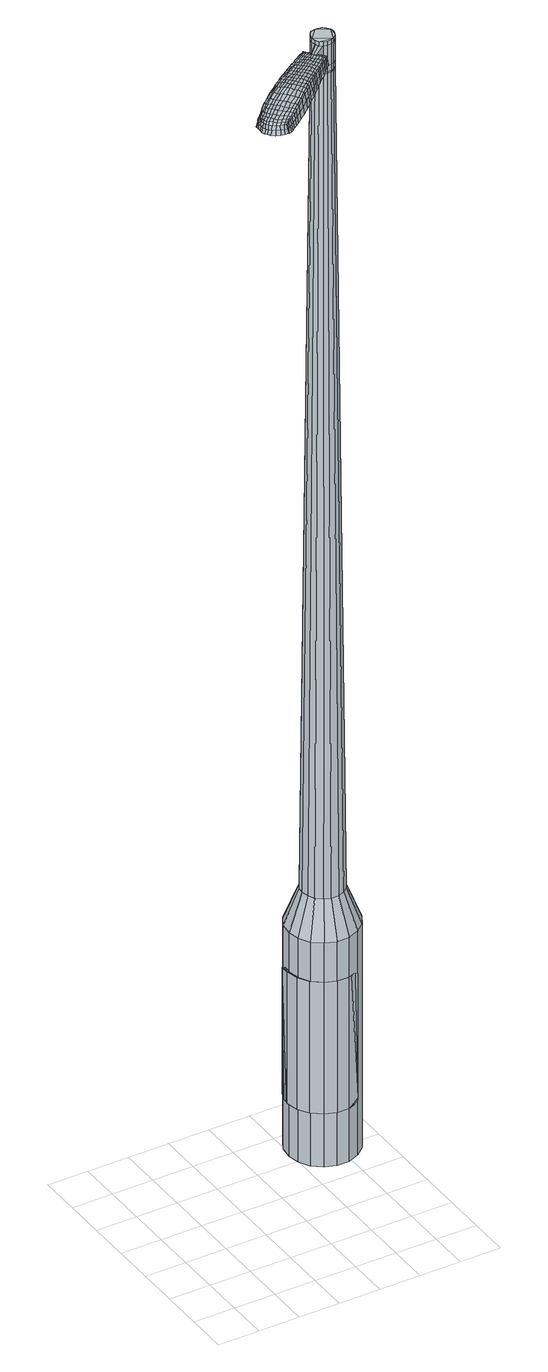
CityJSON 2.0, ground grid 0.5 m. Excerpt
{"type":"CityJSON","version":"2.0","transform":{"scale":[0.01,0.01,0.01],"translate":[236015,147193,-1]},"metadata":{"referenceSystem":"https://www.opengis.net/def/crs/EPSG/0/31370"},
"CityObjects":{
"object1":{"type":"GenericCityObject","attributes":{"cluster":535,"mean_distance_to_centroid":0.101,"new_centroid_x":236017.39,"new_centroid_y":147195.16,"mean_distance_to_camera":6.36,"H1":-1.98,"H2":-7.03,"Z_final":112.36,"cluster2":-1,"proj_x":236013.59,"proj_y":147190.77,"id_line":53582,"bearing_l":310.87,"distance":5.82,"orientation":"right","G_obj":220.87},"geometry":[{"type":"MultiSurface","lod":"2","boundaries":[[[0,1,2,3]],[[1,4,5,2]],[[4,6,7,5]],[[6,8,9,7]],[[8,10,11,9]],[[10,12,13,11]],[[12,14,15,13]],[[14,16,17,15]],[[16,18,19,17]],[[18,20,21,19]],[[20,22,23,21]],[[22,24,25,23]],[[24,26,27,25]],[[26,28,29,27]],[[28,30,31,29]],[[30,32,33,31]],[[32,34,35,33]],[[34,0,3,35]],[[36,37,38,39]],[[38,40,41,42]],[[41,43,42]],[[42,44,45,46]],[[45,47,46]],[[46,48,49,50]],[[49,51,50]],[[42,46,50,38]],[[50,52,39,38]],[[53,36,39]],[[2,5,7,35]],[[7,9,11,15]],[[11,13,15]],[[15,17,19,23]],[[19,21,23]],[[23,25,27,31]],[[27,29,31]],[[15,23,31,7]],[[31,33,35,7]],[[3,2,35]],[[1,0,54,55]],[[0,34,56,54]],[[34,32,57,56]],[[32,30,58,57]],[[30,28,59,58]],[[28,26,60,59]],[[26,24,61,60]],[[24,22,62,61]],[[22,20,63,62]],[[20,18,64,63]],[[18,16,65,64]],[[16,14,66,65]],[[14,12,67,66]],[[12,10,68,67]],[[10,8,69,68]],[[8,6,70,69]],[[6,4,71,70]],[[4,1,55,71]],[[55,54,72,73]],[[54,56,74,72]],[[56,57,75,74]],[[57,58,76,75]],[[58,59,77,76]],[[59,60,78,77]],[[60,61,79,78]],[[61,62,80,79]],[[62,63,81,80]],[[63,64,82,81]],[[64,65,83,82]],[[65,66,84,83]],[[66,67,85,84]],[[67,68,86,85]],[[68,69,87,86]],[[69,70,88,87]],[[70,71,89,88]],[[71,55,73,89]],[[90,91,92,73]],[[93,94,91,90]],[[75,95,94,93]],[[76,96,95,75]],[[97,98,96,76]],[[99,100,98,97]],[[101,102,100,99]],[[103,104,102,101]],[[105,106,104,103]],[[107,108,106,105]],[[109,110,108,107]],[[84,111,110,109]],[[85,112,111,84]],[[113,114,112,85]],[[115,116,114,113]],[[117,118,116,115]],[[89,119,118,117]],[[73,92,119,89]],[[120,121,122,123]],[[124,120,123,125]],[[126,124,125,127]],[[128,126,127,129]],[[130,128,129,131]],[[132,130,131,133]],[[134,132,133,135]],[[136,134,135,137]],[[138,136,137,139]],[[140,138,139,141]],[[142,140,141,143]],[[144,142,143,145]],[[146,144,145,147]],[[148,146,147,149]],[[150,148,149,151]],[[152,150,151,153]],[[72,90,73]],[[72,74,93,90]],[[74,75,93]],[[77,97,76]],[[77,78,99,97]],[[78,79,101,99]],[[79,80,103,101]],[[80,81,105,103]],[[81,82,107,105]],[[82,83,109,107]],[[83,84,109]],[[86,113,85]],[[86,87,115,113]],[[87,88,117,115]],[[88,89,117]],[[154,92,91]],[[155,118,119]],[[155,156,116,118]],[[156,157,114,116]],[[157,112,114]],[[158,110,111]],[[158,159,108,110]],[[159,160,106,108]],[[160,161,104,106]],[[161,162,102,104]],[[162,163,100,102]],[[163,164,98,100]],[[164,96,98]],[[165,94,95]],[[165,154,91,94]],[[39,52,152,166]],[[92,154,167,153]],[[53,39,166,121]],[[154,165,122,167]],[[36,53,121,120]],[[165,95,123,122]],[[37,36,120,124]],[[95,96,125,123]],[[38,37,124,126]],[[96,164,127,125]],[[40,38,126,128]],[[164,163,129,127]],[[41,40,128,130]],[[163,162,131,129]],[[43,41,130,132]],[[162,161,133,131]],[[42,43,132,134]],[[161,160,135,133]],[[44,42,134,136]],[[160,159,137,135]],[[45,44,136,138]],[[159,158,139,137]],[[47,45,138,140]],[[158,111,141,139]],[[46,47,140,142]],[[111,112,143,141]],[[48,46,142,144]],[[112,157,145,143]],[[49,48,144,146]],[[157,156,147,145]],[[51,49,146,148]],[[156,155,149,147]],[[50,51,148,150]],[[155,119,151,149]],[[52,50,150,152]],[[119,92,153,151]],[[152,153,168,169]],[[153,167,170,168]],[[167,122,171,170]],[[122,121,172,171]],[[121,166,173,172]],[[166,152,169,173]],[[174,175,176,177]],[[178,174,177,179]],[[174,178,180,181]],[[175,174,181,182]],[[183,184,185,186]],[[187,183,186,188]],[[183,187,189,190]],[[184,183,190,191]],[[192,193,194,195]],[[196,192,195,197]],[[192,196,198,199]],[[193,192,199,200]],[[201,202,203,204]],[[205,201,204,206]],[[201,205,207,208]],[[202,201,208,209]],[[210,211,212,213]],[[214,210,213,215]],[[210,214,216,217]],[[211,210,217,218]],[[219,220,221,222]],[[223,219,222,224]],[[219,223,225,226]],[[220,219,226,227]],[[228,229,230,231]],[[220,228,231,221]],[[228,220,227,232]],[[229,228,232,233]],[[234,235,236,237]],[[229,234,237,230]],[[234,229,233,238]],[[235,234,238,239]],[[240,178,179,241]],[[235,240,241,236]],[[240,235,239,242]],[[178,240,242,180]],[[243,244,245,246]],[[247,243,246,248]],[[243,247,249,250]],[[244,243,250,251]],[[252,253,254,255]],[[244,252,255,245]],[[252,244,251,256]],[[253,252,256,257]],[[258,259,260,261]],[[253,258,261,254]],[[258,253,257,262]],[[259,258,262,263]],[[264,265,266,267]],[[259,264,267,260]],[[264,259,263,268]],[[265,264,268,269]],[[270,175,182,271]],[[265,270,271,266]],[[270,265,269,272]],[[175,270,272,176]],[[273,274,275,276]],[[277,273,276,278]],[[273,277,279,280]],[[274,273,280,281]],[[282,283,284,285]],[[274,282,285,275]],[[282,274,281,286]],[[283,282,286,287]],[[288,289,290,291]],[[283,288,291,284]],[[288,283,287,292]],[[289,288,292,293]],[[294,187,188,295]],[[289,294,295,290]],[[294,289,293,296]],[[187,294,296,189]],[[297,298,299,300]],[[301,297,300,302]],[[297,301,303,304]],[[298,297,304,305]],[[306,307,308,309]],[[298,306,309,299]],[[306,298,305,310]],[[307,306,310,311]],[[312,313,314,315]],[[307,312,315,308]],[[312,307,311,316]],[[313,312,316,317]],[[318,319,320,321]],[[313,318,321,314]],[[318,313,317,322]],[[319,318,322,323]],[[324,184,191,325]],[[319,324,325,320]],[[324,319,323,326]],[[184,324,326,185]],[[327,213,212,328]],[[329,327,328,330]],[[327,329,331,332]],[[213,327,332,215]],[[333,329,330,334]],[[335,333,334,336]],[[333,335,337,338]],[[329,333,338,331]],[[339,335,336,340]],[[341,339,340,342]],[[339,341,343,344]],[[335,339,344,337]],[[345,341,342,346]],[[347,345,346,348]],[[345,347,349,350]],[[341,345,350,343]],[[351,347,348,352]],[[202,351,352,203]],[[351,202,209,353]],[[347,351,353,349]],[[354,355,200,199]],[[356,354,199,198]],[[354,356,357,358]],[[355,354,358,359]],[[360,361,359,358]],[[362,360,358,357]],[[360,362,363,364]],[[361,360,364,365]],[[366,367,365,364]],[[368,366,364,363]],[[366,368,369,370]],[[367,366,370,371]],[[372,373,371,370]],[[374,372,370,369]],[[372,374,207,205]],[[373,372,205,206]],[[375,376,377,378]],[[277,375,378,279]],[[375,277,278,379]],[[376,375,379,380]],[[381,196,197,382]],[[376,381,382,377]],[[381,376,380,383]],[[196,381,383,198]],[[384,385,386,387]],[[223,384,387,225]],[[384,223,224,388]],[[385,384,388,389]],[[390,391,392,393]],[[385,390,393,386]],[[390,385,389,394]],[[391,390,394,395]],[[396,193,200,397]],[[391,396,397,392]],[[396,391,395,398]],[[193,396,398,194]],[[399,400,401,402]],[[181,399,402,182]],[[399,181,180,403]],[[400,399,403,404]],[[405,406,407,408]],[[400,405,408,401]],[[405,400,404,409]],[[406,405,409,410]],[[411,204,203,412]],[[406,411,412,407]],[[411,406,410,413]],[[204,411,413,206]],[[414,415,416,417]],[[186,414,417,188]],[[414,186,185,418]],[[415,414,418,419]],[[420,208,207,421]],[[415,420,421,416]],[[420,415,419,422]],[[208,420,422,209]],[[423,424,425,426]],[[301,423,426,303]],[[423,301,302,427]],[[424,423,427,428]],[[429,214,215,430]],[[424,429,430,425]],[[429,424,428,431]],[[214,429,431,216]],[[432,433,434,435]],[[247,432,435,249]],[[432,247,248,436]],[[433,432,436,437]],[[438,439,440,441]],[[433,438,441,434]],[[438,433,437,442]],[[439,438,442,443]],[[444,211,218,445]],[[439,444,445,440]],[[444,439,443,446]],[[211,444,446,212]],[[447,448,437,436]],[[246,447,436,248]],[[447,246,245,449]],[[448,447,449,450]],[[451,452,443,442]],[[448,451,442,437]],[[451,448,450,453]],[[452,451,453,454]],[[455,328,212,446]],[[452,455,446,443]],[[455,452,454,456]],[[328,455,456,330]],[[457,458,459,460]],[[304,457,460,305]],[[457,304,303,426]],[[458,457,426,425]],[[461,332,331,462]],[[458,461,462,459]],[[461,458,425,430]],[[332,461,430,215]],[[463,464,450,449]],[[255,463,449,245]],[[463,255,254,465]],[[464,463,465,466]],[[467,468,454,453]],[[464,467,453,450]],[[467,464,466,469]],[[468,467,469,470]],[[471,334,330,456]],[[468,471,456,454]],[[471,468,470,472]],[[334,471,472,336]],[[473,474,475,476]],[[310,473,476,311]],[[473,310,305,460]],[[474,473,460,459]],[[477,338,337,478]],[[474,477,478,475]],[[477,474,459,462]],[[338,477,462,331]],[[479,480,466,465]],[[261,479,465,254]],[[479,261,260,481]],[[480,479,481,482]],[[483,484,470,469]],[[480,483,469,466]],[[483,480,482,485]],[[484,483,485,486]],[[487,340,336,472]],[[484,487,472,470]],[[487,484,486,488]],[[340,487,488,342]],[[489,490,491,492]],[[316,489,492,317]],[[489,316,311,476]],[[490,489,476,475]],[[493,344,343,494]],[[490,493,494,491]],[[493,490,475,478]],[[344,493,478,337]],[[495,496,482,481]],[[267,495,481,260]],[[495,267,266,497]],[[496,495,497,498]],[[499,500,486,485]],[[496,499,485,482]],[[499,496,498,501]],[[500,499,501,502]],[[503,346,342,488]],[[500,503,488,486]],[[503,500,502,504]],[[346,503,504,348]],[[505,506,507,508]],[[322,505,508,323]],[[505,322,317,492]],[[506,505,492,491]],[[509,350,349,510]],[[506,509,510,507]],[[509,506,491,494]],[[350,509,494,343]],[[511,512,498,497]],[[271,511,497,266]],[[511,271,182,402]],[[512,511,402,401]],[[513,514,502,501]],[[512,513,501,498]],[[513,512,401,408]],[[514,513,408,407]],[[515,352,348,504]],[[514,515,504,502]],[[515,514,407,412]],[[352,515,412,203]],[[516,517,419,418]],[[326,516,418,185]],[[516,326,323,508]],[[517,516,508,507]],[[518,353,209,422]],[[517,518,422,419]],[[518,517,507,510]],[[353,518,510,349]],[[519,520,380,379]],[[276,519,379,278]],[[519,276,275,521]],[[520,519,521,522]],[[523,356,198,383]],[[520,523,383,380]],[[523,520,522,524]],[[356,523,524,357]],[[525,526,527,528]],[[226,525,528,227]],[[525,226,225,387]],[[526,525,387,386]],[[529,530,531,532]],[[526,529,532,527]],[[529,526,386,393]],[[530,529,393,392]],[[533,355,359,534]],[[530,533,534,531]],[[533,530,392,397]],[[355,533,397,200]],[[535,536,522,521]],[[285,535,521,275]],[[535,285,284,537]],[[536,535,537,538]],[[539,362,357,524]],[[536,539,524,522]],[[539,536,538,540]],[[362,539,540,363]],[[541,542,543,544]],[[232,541,544,233]],[[541,232,227,528]],[[542,541,528,527]],[[545,546,547,548]],[[542,545,548,543]],[[545,542,527,532]],[[546,545,532,531]],[[549,361,365,550]],[[546,549,550,547]],[[549,546,531,534]],[[361,549,534,359]],[[551,552,538,537]],[[291,551,537,284]],[[551,291,290,553]],[[552,551,553,554]],[[555,368,363,540]],[[552,555,540,538]],[[555,552,554,556]],[[368,555,556,369]],[[557,558,559,560]],[[238,557,560,239]],[[557,238,233,544]],[[558,557,544,543]],[[561,562,563,564]],[[558,561,564,559]],[[561,558,543,548]],[[562,561,548,547]],[[565,367,371,566]],[[562,565,566,563]],[[565,562,547,550]],[[367,565,550,365]],[[567,568,554,553]],[[295,567,553,290]],[[567,295,188,417]],[[568,567,417,416]],[[569,374,369,556]],[[568,569,556,554]],[[569,568,416,421]],[[374,569,421,207]],[[570,571,404,403]],[[242,570,403,180]],[[570,242,239,560]],[[571,570,560,559]],[[572,573,410,409]],[[571,572,409,404]],[[572,571,559,564]],[[573,572,564,563]],[[574,373,206,413]],[[573,574,413,410]],[[574,573,563,566]],[[373,574,566,371]],[[575,576,577,578]],[[578,577,579,580]],[[581,579,577,582]],[[582,577,576,583]],[[584,585,586,587]],[[587,586,588,589]],[[590,588,586,591]],[[591,586,585,592]],[[593,594,595,596]],[[596,595,597,598]],[[599,597,595,600]],[[600,595,594,601]],[[602,603,604,605]],[[605,604,606,607]],[[608,606,604,609]],[[609,604,603,610]],[[611,612,613,614]],[[614,613,615,616]],[[617,615,613,618]],[[618,613,612,619]],[[620,621,622,623]],[[623,622,624,625]],[[626,624,622,627]],[[627,622,621,628]],[[629,630,631,632]],[[632,631,621,620]],[[628,621,631,633]],[[633,631,630,634]],[[635,636,637,638]],[[638,637,630,629]],[[634,630,637,639]],[[639,637,636,640]],[[580,579,641,642]],[[642,641,636,635]],[[640,636,641,643]],[[643,641,579,581]],[[644,645,646,647]],[[647,646,648,649]],[[650,648,646,651]],[[651,646,645,652]],[[653,654,655,656]],[[656,655,645,644]],[[652,645,655,657]],[[657,655,654,658]],[[659,660,661,662]],[[662,661,654,653]],[[658,654,661,663]],[[663,661,660,664]],[[665,666,667,668]],[[668,667,660,659]],[[664,660,667,669]],[[669,667,666,670]],[[583,576,671,672]],[[672,671,666,665]],[[670,666,671,673]],[[673,671,576,575]],[[674,675,676,677]],[[677,676,678,679]],[[680,678,676,681]],[[681,676,675,682]],[[683,684,685,686]],[[686,685,675,674]],[[682,675,685,687]],[[687,685,684,688]],[[689,690,691,692]],[[692,691,684,683]],[[688,684,691,693]],[[693,691,690,694]],[[589,588,695,696]],[[696,695,690,689]],[[694,690,695,697]],[[697,695,588,590]],[[698,699,700,701]],[[701,700,702,703]],[[704,702,700,705]],[[705,700,699,706]],[[707,708,709,710]],[[710,709,699,698]],[[706,699,709,711]],[[711,709,708,712]],[[713,714,715,716]],[[716,715,708,707]],[[712,708,715,717]],[[717,715,714,718]],[[719,720,721,722]],[[722,721,714,713]],[[718,714,721,723]],[[723,721,720,724]],[[592,585,725,726]],[[726,725,720,719]],[[724,720,725,727]],[[727,725,585,584]],[[611,614,728,729]],[[729,728,730,731]],[[732,730,728,733]],[[733,728,614,616]],[[731,730,734,735]],[[735,734,736,737]],[[738,736,734,739]],[[739,734,730,732]],[[737,736,740,741]],[[741,740,742,743]],[[744,742,740,745]],[[745,740,736,738]],[[743,742,746,747]],[[747,746,748,749]],[[750,748,746,751]],[[751,746,742,744]],[[749,748,752,753]],[[753,752,603,602]],[[610,603,752,754]],[[754,752,748,750]],[[601,755,756,600]],[[600,756,757,599]],[[758,757,756,759]],[[759,756,755,760]],[[760,761,762,759]],[[759,762,763,758]],[[764,763,762,765]],[[765,762,761,766]],[[766,767,768,765]],[[765,768,769,764]],[[770,769,768,771]],[[771,768,767,772]],[[772,773,774,771]],[[771,774,775,770]],[[608,775,774,606]],[[606,774,773,607]],[[776,777,778,779]],[[779,778,678,680]],[[679,678,778,780]],[[780,778,777,781]],[[598,597,782,783]],[[783,782,777,776]],[[781,777,782,784]],[[784,782,597,599]],[[785,786,787,788]],[[788,787,624,626]],[[625,624,787,789]],[[789,787,786,790]],[[791,792,793,794]],[[794,793,786,785]],[[790,786,793,795]],[[795,793,792,796]],[[601,594,797,798]],[[798,797,792,791]],[[796,792,797,799]],[[799,797,594,593]],[[800,801,802,803]],[[803,802,582,583]],[[581,582,802,804]],[[804,802,801,805]],[[806,807,808,809]],[[809,808,801,800]],[[805,801,808,810]],[[810,808,807,811]],[[602,605,812,813]],[[813,812,807,806]],[[811,807,812,814]],[[814,812,605,607]],[[815,816,817,818]],[[818,817,587,589]],[[584,587,817,819]],[[819,817,816,820]],[[608,609,821,822]],[[822,821,816,815]],[[820,816,821,823]],[[823,821,609,610]],[[824,825,826,827]],[[827,826,702,704]],[[703,702,826,828]],[[828,826,825,829]],[[616,615,830,831]],[[831,830,825,824]],[[829,825,830,832]],[[832,830,615,617]],[[833,834,835,650]],[[835,648,650]],[[649,648,835,836]],[[836,835,834,837]],[[838,839,840,841]],[[841,840,834,833]],[[837,834,840,842]],[[842,840,839,843]],[[619,612,844,845]],[[845,844,839,838]],[[843,839,844,846]],[[846,844,612,611]],[[837,847,848,836]],[[836,848,647,649]],[[644,647,848,849]],[[849,848,847,850]],[[843,851,852,842]],[[842,852,847,837]],[[850,847,852,853]],[[853,852,851,854]],[[611,729,855,846]],[[846,855,851,843]],[[854,851,855,856]],[[856,855,729,731]],[[857,858,859,860]],[[860,859,705,706]],[[704,705,859,827]],[[827,859,858,824]],[[732,733,861,862]],[[862,861,858,857]],[[824,858,861,831]],[[831,861,733,616]],[[850,863,864,849]],[[849,864,656,644]],[[653,656,864,865]],[[865,864,863,866]],[[854,867,868,853]],[[853,868,863,850]],[[866,863,868,869]],[[869,868,867,870]],[[731,735,871,856]],[[856,871,867,854]],[[870,867,871,872]],[[872,871,735,737]],[[873,874,875,876]],[[876,875,711,712]],[[706,711,875,860]],[[860,875,874,857]],[[738,739,877,878]],[[878,877,874,873]],[[857,874,877,862]],[[862,877,739,732]],[[866,879,880,865]],[[865,880,662,653]],[[659,662,880,881]],[[881,880,879,882]],[[870,883,884,869]],[[869,884,879,866]],[[882,879,884,885]],[[885,884,883,886]],[[737,741,887,872]],[[872,887,883,870]],[[886,883,887,888]],[[888,887,741,743]],[[889,890,891,892]],[[892,891,717,718]],[[712,717,891,876]],[[876,891,890,873]],[[744,745,893,894]],[[894,893,890,889]],[[873,890,893,878]],[[878,893,745,738]],[[882,895,896,881]],[[881,896,668,659]],[[665,668,896,897]],[[897,896,895,898]],[[886,899,900,885]],[[885,900,895,882]],[[898,895,900,901]],[[901,900,899,902]],[[743,747,903,888]],[[888,903,899,886]],[[902,899,903,904]],[[904,903,747,749]],[[905,906,907,908]],[[908,907,723,724]],[[718,723,907,892]],[[892,907,906,889]],[[750,751,909,910]],[[910,909,906,905]],[[889,906,909,894]],[[894,909,751,744]],[[898,911,897]],[[897,911,672,665]],[[583,672,911,803]],[[803,911,800]],[[902,912,913,901]],[[901,913,911,898]],[[800,911,913,809]],[[809,913,912,806]],[[749,753,914,904]],[[904,914,912,902]],[[806,912,914,813]],[[813,914,753,602]],[[820,915,916,819]],[[819,916,727,584]],[[724,727,916,908]],[[908,916,915,905]],[[610,754,917,823]],[[823,917,915,820]],[[905,915,917,910]],[[910,917,754,750]],[[781,918,919,780]],[[780,919,677,679]],[[674,677,919,920]],[[920,919,918,921]],[[599,757,922,784]],[[784,922,918,781]],[[921,918,922,923]],[[923,922,757,758]],[[924,925,926,927]],[[927,926,627,628]],[[626,627,926,788]],[[788,926,925,785]],[[928,929,930,931]],[[931,930,925,924]],[[785,925,930,794]],[[794,930,929,791]],[[760,755,932,933]],[[933,932,929,928]],[[791,929,932,798]],[[798,932,755,601]],[[921,934,935,920]],[[920,935,686,674]],[[683,686,935,936]],[[936,935,934,937]],[[758,763,938,923]],[[923,938,934,921]],[[937,934,938,939]],[[939,938,763,764]],[[940,941,942,943]],[[943,942,633,634]],[[628,633,942,927]],[[927,942,941,924]],[[944,945,946,947]],[[947,946,941,940]],[[924,941,946,931]],[[931,946,945,928]],[[766,761,948,949]],[[949,948,945,944]],[[928,945,948,933]],[[933,948,761,760]],[[937,950,951,936]],[[936,951,692,683]],[[689,692,951,952]],[[952,951,950,953]],[[764,769,954,939]],[[939,954,950,937]],[[953,950,954,955]],[[955,954,769,770]],[[956,957,958,959]],[[959,958,639,640]],[[634,639,958,943]],[[943,958,957,940]],[[960,961,962,963]],[[963,962,957,956]],[[940,957,962,947]],[[947,962,961,944]],[[772,767,964,965]],[[965,964,961,960]],[[944,961,964,949]],[[949,964,767,766]],[[953,966,967,952]],[[952,967,696,689]],[[589,696,967,818]],[[818,967,966,815]],[[770,775,968,955]],[[955,968,966,953]],[[815,966,968,822]],[[822,968,775,608]],[[805,969,970,804]],[[804,970,643,581]],[[640,643,970,959]],[[959,970,969,956]],[[811,971,972,810]],[[810,972,969,805]],[[956,969,972,963]],[[963,972,971,960]],[[607,773,973,814]],[[814,973,971,811]],[[960,971,973,965]],[[965,973,773,772]],[[575,578,177,176]],[[578,580,179,177]],[[590,591,190,189]],[[591,592,191,190]],[[593,596,195,194]],[[596,598,197,195]],[[617,618,217,216]],[[618,619,218,217]],[[620,623,222,221]],[[623,625,224,222]],[[629,632,231,230]],[[632,620,221,231]],[[635,638,237,236]],[[638,629,230,237]],[[580,642,241,179]],[[642,635,236,241]],[[650,651,250,249]],[[651,652,251,250]],[[652,657,256,251]],[[657,658,257,256]],[[658,663,262,257]],[[663,664,263,262]],[[664,669,268,263]],[[669,670,269,268]],[[670,673,272,269]],[[673,575,176,272]],[[680,681,280,279]],[[681,682,281,280]],[[682,687,286,281]],[[687,688,287,286]],[[688,693,292,287]],[[693,694,293,292]],[[694,697,296,293]],[[697,590,189,296]],[[698,701,300,299]],[[701,703,302,300]],[[707,710,309,308]],[[710,698,299,309]],[[713,716,315,314]],[[716,707,308,315]],[[719,722,321,320]],[[722,713,314,321]],[[592,726,325,191]],[[726,719,320,325]],[[776,779,378,377]],[[779,680,279,378]],[[598,783,382,197]],[[783,776,377,382]],[[625,789,388,224]],[[789,790,389,388]],[[790,795,394,389]],[[795,796,395,394]],[[796,799,398,395]],[[799,593,194,398]],[[703,828,427,302]],[[828,829,428,427]],[[829,832,431,428]],[[832,617,216,431]],[[833,650,435,434]],[[650,249,435]],[[838,841,441,440]],[[841,833,434,441]],[[619,845,445,218]],[[845,838,440,445]],[[974,975,976,977]],[[978,979,977,976]],[[980,981,982,983]],[[984,985,986,987]],[[975,988,989,976]],[[990,978,976,989]],[[991,980,983,992]],[[993,994,985,984]],[[988,995,996,989]],[[996,997,990,989]],[[998,991,992,999]],[[1000,994,993,1001]],[[995,1002,1003,996]],[[1003,1004,997,996]],[[1005,998,999,1006]],[[1007,1000,1001,1008]],[[1009,1010,1011,1012]],[[1013,1014,1010,1009]],[[1013,1015,1016,1014]],[[1015,1017,1018,1016]],[[1019,1020,1021,1022]],[[1023,1024,1020,1019]],[[1025,1026,1024,1023]],[[1027,1028,1026,1025]],[[1022,1011,1010,1019]],[[1019,1010,1014,1023]],[[1014,1016,1025,1023]],[[1016,1018,1027,1025]],[[983,982,979,978]],[[992,983,978,990]],[[997,999,992,990]],[[1004,1006,999,997]],[[984,987,981,980]],[[993,984,980,991]],[[1001,993,991,998]],[[1008,1001,998,1005]],[[985,1009,1012,986]],[[994,1013,1009,985]],[[1015,1013,994,1000]],[[1017,1015,1000,1007]],[[1029,1030,1031,1032]],[[1031,1033,1034,1035]],[[1031,1035,1036,1037]],[[1031,1037,1032]],[[1038,1029,1032,1039]],[[1040,1039,1032,1041]],[[1042,1041,1032]],[[1043,1031,1030,1044]],[[1045,1043,1044,1046]],[[1047,1045,1046,1048]],[[1049,1047,1048,1050]],[[1051,1049,1050,1052]],[[1052,1053,1054,1055]],[[1052,1055,1056,1057]],[[1052,1057,1058,1059]],[[1058,1060,1061,1062]],[[1058,1062,1063,1064]],[[1058,1064,1059]],[[1052,1059,1051]],[[1065,1066,1030,1029]],[[1067,1068,1033,1031]],[[1069,1070,1042,1032]],[[1066,1071,1044,1030]],[[1072,1067,1031,1043]],[[1071,1073,1046,1044]],[[1074,1072,1043,1045]],[[1073,1075,1048,1046]],[[1076,1074,1045,1047]],[[1075,1077,1050,1048]],[[1078,1076,1047,1049]],[[1077,1079,1052,1050]],[[1080,1078,1049,1051]],[[1079,1081,1053,1052]],[[1082,1083,1060,1058]],[[1084,1080,1051,1059]],[[1054,1053,1081,1085]],[[1055,1054,1085,1086]],[[1056,1055,1086,1087]],[[1057,1056,1087,1088]],[[1058,1057,1088,1082]],[[1089,1065,1029,1038]],[[1090,1089,1038,1039]],[[1091,1090,1039,1040]],[[1092,1091,1040,1041]],[[1070,1092,1041,1042]],[[1034,1033,1068,1093]],[[1061,1060,1083,1094]],[[1035,1034,1093,1095]],[[1036,1035,1095,1096]],[[1037,1036,1096,1097]],[[1032,1037,1097,1069]],[[1062,1061,1094,1098]],[[1063,1062,1098,1099]],[[1064,1063,1099,1100]],[[1059,1064,1100,1084]]]}]}
},
"vertices":[
[207,186,384],[200,199,384],[200,199,96],[207,186,96],[197,213,384],[197,213,96],[199,228,384],[199,228,96],[206,241,384],[206,241,96],[218,250,384],[218,250,96],[231,256,384],[231,256,96],[246,256,384],[246,256,96],[260,251,384],[260,251,96],[271,242,384],[271,242,96],[279,229,384],[279,229,96],[282,215,384],[282,215,96],[279,200,384],[279,200,96],[272,187,384],[272,187,96],[261,178,384],[261,178,96],[247,172,384],[247,172,96],[232,172,384],[232,172,96],[219,177,384],[219,177,96],[237,201,1524],[242,201,1524],[246,202,1524],[229,205,1524],[250,206,1524],[252,210,1524],[252,219,1524],[253,214,1524],[249,223,1524],[246,226,1524],[237,227,1524],[241,227,1524],[232,226,1524],[229,223,1524],[226,214,1524],[226,218,1524],[227,209,1524],[233,202,1524],[220,198,429],[216,205,429],[227,192,429],[235,189,429],[244,189,429],[252,192,429],[259,198,429],[263,206,429],[264,214,429],[263,223,429],[258,231,429],[251,236,429],[243,239,429],[234,239,429],[226,236,429],[220,230,429],[215,222,429],[214,214,429],[229,205,1483],[227,209,1483],[233,202,1483],[237,201,1483],[242,201,1483],[246,202,1483],[250,206,1483],[252,210,1483],[253,214,1483],[252,219,1483],[249,223,1483],[246,226,1483],[241,227,1483],[237,227,1483],[232,226,1483],[229,223,1483],[226,218,1483],[226,214,1483],[229,206,1483],[229,206,1485],[227,209,1485],[233,203,1483],[233,203,1485],[237,201,1485],[242,201,1485],[246,203,1483],[246,203,1485],[249,206,1483],[249,206,1485],[251,210,1483],[251,210,1485],[252,214,1483],[252,214,1485],[251,219,1483],[251,219,1485],[249,222,1483],[249,222,1485],[245,225,1483],[245,225,1485],[241,227,1485],[237,227,1485],[233,225,1483],[233,225,1485],[229,222,1483],[229,222,1485],[227,218,1483],[227,218,1485],[226,214,1485],[237,201,1519],[233,202,1519],[233,202,1493],[237,201,1493],[242,201,1519],[242,201,1493],[246,202,1519],[246,202,1493],[250,206,1519],[250,206,1493],[252,210,1519],[252,210,1493],[253,214,1519],[253,214,1493],[252,219,1519],[252,219,1493],[249,223,1519],[249,223,1493],[246,226,1519],[246,226,1493],[241,227,1519],[241,227,1493],[237,227,1519],[237,227,1493],[232,226,1519],[232,226,1493],[229,223,1519],[229,223,1493],[226,218,1519],[226,218,1493],[226,214,1519],[226,214,1493],[227,209,1519],[227,209,1493],[229,205,1485],[226,218,1485],[229,223,1485],[232,226,1485],[246,226,1485],[249,223,1485],[252,219,1485],[253,214,1485],[252,210,1485],[250,206,1485],[246,202,1485],[233,202,1485],[229,205,1519],[229,205,1493],[213,195,1513],[213,195,1518],[215,193,1513],[217,191,1513],[217,191,1518],[215,193,1518],[146,159,1519],[152,164,1518],[150,164,1509],[144,160,1510],[139,154,1519],[137,154,1510],[141,153,1526],[148,159,1525],[153,163,1525],[171,130,1519],[176,135,1518],[176,137,1525],[171,132,1525],[165,124,1519],[164,126,1526],[165,122,1510],[171,128,1510],[176,133,1509],[104,95,1519],[102,98,1519],[101,98,1513],[103,95,1513],[108,93,1519],[107,92,1513],[109,94,1524],[105,96,1524],[103,99,1524],[160,144,1530],[166,149,1529],[164,151,1529],[158,146,1530],[153,138,1531],[151,140,1531],[156,135,1530],[163,141,1530],[168,146,1529],[221,197,1512],[219,199,1512],[218,198,1517],[220,196,1517],[223,195,1512],[222,194,1517],[223,194,1506],[220,196,1506],[219,198,1506],[102,120,1519],[104,122,1519],[103,122,1512],[101,120,1512],[101,118,1518],[99,118,1512],[102,117,1522],[103,119,1523],[106,121,1524],[108,126,1519],[112,130,1519],[110,130,1512],[106,126,1512],[109,125,1524],[113,129,1525],[116,134,1519],[122,139,1519],[120,139,1511],[114,134,1511],[117,133,1526],[123,138,1526],[130,146,1519],[129,147,1510],[132,146,1526],[205,204,1513],[199,200,1513],[200,199,1518],[206,204,1517],[209,208,1512],[209,206,1516],[208,208,1506],[203,205,1507],[197,200,1507],[193,195,1514],[187,191,1515],[188,190,1520],[194,195,1519],[191,196,1507],[185,191,1507],[181,186,1515],[175,182,1516],[176,181,1522],[182,186,1521],[179,186,1508],[173,182,1508],[169,177,1517],[163,173,1517],[165,172,1524],[171,177,1523],[167,177,1508],[161,173,1509],[157,168,1518],[159,168,1524],[155,168,1509],[125,92,1519],[128,94,1519],[127,95,1524],[124,93,1523],[123,91,1518],[123,92,1522],[123,89,1512],[125,90,1512],[128,92,1512],[132,97,1519],[136,100,1519],[136,101,1525],[131,98,1524],[132,95,1512],[136,98,1512],[141,104,1519],[147,109,1519],[147,110,1526],[141,105,1526],[141,102,1511],[147,107,1511],[156,116,1519],[156,118,1526],[156,114,1510],[224,181,1513],[219,176,1513],[219,175,1507],[224,180,1507],[228,186,1512],[228,184,1506],[227,185,1516],[224,183,1517],[219,177,1518],[214,171,1514],[208,166,1515],[208,164,1507],[214,169,1507],[213,172,1519],[208,167,1520],[203,160,1515],[197,155,1516],[197,153,1508],[203,159,1508],[203,162,1521],[197,157,1522],[192,150,1517],[187,145,1517],[187,143,1509],[192,148,1508],[192,152,1523],[187,147,1524],[182,140,1518],[182,138,1509],[181,142,1524],[216,193,1519],[214,194,1519],[210,188,1520],[209,190,1520],[212,185,1520],[218,190,1519],[205,183,1522],[203,185,1522],[199,178,1523],[197,180,1523],[201,175,1523],[207,180,1521],[194,173,1524],[192,175,1524],[188,168,1525],[186,170,1525],[190,166,1525],[196,171,1524],[182,163,1526],[180,165,1526],[177,158,1527],[175,161,1527],[179,156,1527],[185,161,1526],[171,153,1528],[169,156,1528],[174,151,1528],[108,98,1527],[105,101,1527],[111,96,1526],[114,99,1527],[111,101,1528],[109,104,1528],[116,105,1529],[114,108,1529],[119,103,1528],[125,107,1530],[121,110,1530],[119,113,1530],[127,115,1531],[125,118,1531],[130,112,1530],[137,118,1531],[134,121,1531],[132,124,1531],[144,129,1531],[141,132,1531],[146,126,1531],[121,90,1518],[117,90,1519],[117,89,1513],[121,89,1513],[121,92,1523],[118,92,1523],[113,91,1519],[112,90,1513],[113,92,1524],[100,115,1518],[99,113,1518],[101,113,1523],[101,116,1523],[98,116,1513],[98,113,1513],[99,109,1519],[99,105,1519],[100,106,1524],[100,110,1523],[98,109,1513],[98,105,1513],[100,101,1519],[101,102,1524],[99,101,1513],[149,158,1528],[150,156,1528],[156,161,1528],[155,162,1527],[142,152,1528],[143,151,1529],[152,154,1529],[154,151,1530],[159,156,1529],[158,159,1528],[145,148,1529],[147,146,1530],[156,149,1530],[162,154,1529],[149,143,1531],[170,133,1528],[168,135,1529],[162,129,1529],[164,127,1528],[175,138,1527],[174,140,1528],[166,138,1529],[159,132,1530],[171,143,1528],[229,188,1512],[228,189,1512],[226,189,1517],[228,187,1517],[229,186,1506],[227,188,1506],[225,192,1512],[224,191,1517],[225,191,1506],[211,208,1512],[213,207,1512],[211,207,1506],[210,208,1506],[211,207,1517],[212,205,1517],[214,205,1512],[216,203,1512],[215,203,1506],[213,205,1506],[213,204,1517],[215,202,1517],[218,201,1512],[217,200,1506],[217,200,1517],[207,203,1519],[208,202,1519],[201,199,1520],[202,197,1520],[209,200,1519],[211,198,1519],[204,196,1520],[205,194,1520],[213,196,1519],[207,192,1520],[223,184,1519],[222,185,1519],[217,180,1520],[218,179,1520],[220,188,1519],[215,183,1520],[195,194,1521],[196,193,1521],[189,189,1522],[190,188,1522],[198,191,1521],[200,189,1521],[192,186,1522],[194,184,1523],[201,187,1522],[196,182,1523],[213,173,1521],[211,175,1521],[206,170,1522],[207,168,1522],[209,178,1521],[204,173,1522],[183,185,1523],[185,183,1523],[178,180,1524],[179,179,1524],[186,182,1523],[188,179,1524],[180,177,1525],[182,175,1525],[190,177,1524],[184,172,1525],[202,163,1523],[200,165,1523],[195,160,1524],[196,158,1524],[198,168,1524],[193,163,1525],[172,176,1525],[173,174,1525],[166,171,1526],[167,170,1526],[175,172,1526],[177,170,1526],[169,168,1527],[171,165,1527],[179,168,1526],[173,163,1527],[191,153,1525],[190,155,1525],[184,150,1526],[186,148,1526],[187,158,1526],[182,153,1527],[160,167,1527],[161,165,1527],[163,163,1527],[165,161,1528],[167,158,1528],[180,143,1527],[179,145,1527],[176,148,1528],[123,93,1525],[120,93,1525],[126,95,1526],[123,96,1526],[116,94,1526],[119,97,1527],[103,117,1525],[102,115,1525],[105,117,1526],[106,120,1525],[102,111,1525],[102,108,1526],[106,111,1527],[105,114,1526],[103,104,1526],[107,107,1527],[130,98,1526],[127,99,1527],[135,102,1527],[132,103,1528],[123,101,1528],[129,105,1529],[109,123,1526],[109,121,1527],[114,125,1528],[113,128,1527],[109,118,1527],[110,115,1528],[115,119,1529],[114,123,1528],[112,111,1528],[117,116,1530],[140,106,1528],[137,107,1529],[146,111,1528],[144,113,1529],[134,109,1529],[140,115,1530],[118,132,1528],[118,130,1528],[125,135,1529],[124,137,1528],[119,127,1529],[121,124,1530],[127,130,1530],[126,133,1530],[122,121,1530],[129,127,1531],[155,119,1529],[153,121,1529],[150,123,1530],[133,145,1528],[134,143,1529],[135,141,1530],[137,138,1530],[139,135,1531],[151,162,1509],[153,162,1518],[147,158,1518],[145,158,1509],[141,152,1519],[139,153,1510],[142,152,1525],[149,157,1525],[155,162,1525],[175,138,1525],[175,136,1518],[170,131,1518],[169,133,1525],[163,126,1519],[163,127,1525],[163,124,1510],[170,129,1509],[175,134,1509],[103,99,1513],[104,99,1519],[106,97,1519],[105,96,1513],[109,95,1519],[108,94,1513],[110,96,1524],[107,98,1524],[105,100,1524],[163,151,1528],[165,148,1528],[160,144,1529],[158,146,1529],[153,138,1529],[151,140,1529],[155,135,1529],[162,141,1529],[168,146,1528],[217,197,1516],[218,197,1512],[219,195,1512],[219,195,1516],[221,193,1512],[220,193,1516],[221,192,1506],[219,195,1506],[217,197,1506],[104,121,1512],[106,121,1519],[104,118,1518],[102,119,1512],[103,117,1518],[101,117,1512],[104,116,1522],[105,118,1523],[107,120,1523],[111,129,1512],[113,128,1519],[109,124,1519],[107,125,1512],[110,124,1524],[114,128,1525],[121,138,1511],[123,137,1519],[117,132,1519],[115,133,1511],[119,132,1525],[125,137,1526],[132,145,1519],[130,145,1510],[133,144,1526],[201,198,1518],[200,198,1513],[206,203,1513],[207,202,1517],[210,206,1512],[210,205,1515],[209,206,1506],[204,203,1506],[198,198,1507],[189,189,1520],[188,189,1514],[194,194,1514],[195,193,1519],[192,194,1507],[186,189,1507],[177,179,1522],[176,180,1516],[182,185,1515],[183,184,1521],[180,185,1508],[174,180,1508],[166,170,1523],[164,171,1517],[170,176,1516],[172,175,1522],[168,176,1508],[162,171,1508],[159,167,1517],[160,166,1524],[157,167,1509],[126,97,1523],[127,96,1519],[124,94,1518],[124,95,1523],[122,93,1518],[122,94,1522],[122,91,1512],[124,92,1512],[127,94,1512],[135,103,1525],[135,102,1519],[131,98,1519],[130,100,1524],[131,97,1512],[135,100,1512],[146,112,1526],[146,110,1519],[140,105,1519],[140,107,1525],[140,103,1511],[146,108,1511],[155,118,1519],[154,119,1526],[155,116,1510],[217,176,1507],[217,177,1513],[223,183,1513],[223,181,1506],[226,186,1512],[226,185,1506],[225,186,1515],[223,184,1517],[217,179,1518],[207,165,1507],[207,167,1514],[212,172,1514],[212,171,1507],[212,174,1519],[206,168,1520],[196,155,1508],[196,157,1516],[201,162,1515],[201,160,1508],[201,163,1521],[196,158,1522],[185,144,1508],[185,146,1517],[191,151,1516],[191,150,1508],[190,153,1522],[185,148,1523],[180,141,1517],[180,139,1509],[180,143,1524],[215,192,1518],[214,194,1518],[210,187,1519],[208,189,1519],[212,185,1519],[217,190,1518],[204,182,1520],[203,184,1520],[199,177,1521],[197,180,1521],[201,175,1521],[206,180,1520],[193,173,1523],[191,175,1523],[187,168,1524],[186,170,1524],[190,165,1524],[195,170,1523],[182,163,1525],[180,165,1525],[176,158,1526],[174,160,1526],[179,156,1526],[184,160,1525],[171,153,1527],[169,156,1527],[173,151,1527],[106,102,1526],[109,99,1526],[112,97,1525],[115,100,1526],[112,102,1526],[109,104,1526],[114,109,1528],[116,106,1528],[119,104,1527],[125,108,1528],[122,111,1529],[120,113,1529],[125,118,1530],[127,115,1530],[130,113,1529],[137,118,1530],[134,121,1530],[132,124,1530],[141,132,1530],[143,129,1530],[146,127,1530],[118,91,1513],[118,92,1518],[121,92,1518],[121,91,1512],[121,94,1523],[118,94,1523],[113,93,1519],[113,92,1513],[114,94,1523],[103,113,1523],[101,113,1518],[102,115,1518],[103,115,1523],[100,115,1512],[100,113,1512],[102,106,1523],[101,106,1519],[101,109,1519],[102,110,1523],[100,109,1513],[100,105,1513],[102,102,1519],[103,103,1524],[101,102,1513],[156,160,1527],[150,156,1527],[150,157,1527],[155,161,1526],[143,151,1527],[144,150,1528],[159,156,1528],[154,151,1528],[152,153,1528],[158,158,1527],[145,148,1528],[147,145,1529],[156,148,1529],[161,153,1528],[149,143,1529],[161,129,1528],[168,135,1527],[169,134,1527],[163,128,1527],[174,139,1526],[173,140,1527],[165,138,1528],[159,132,1528],[170,143,1527],[225,188,1516],[226,188,1512],[227,187,1512],[226,187,1516],[227,186,1506],[226,187,1506],[224,190,1512],[223,190,1516],[223,189,1506],[210,205,1506],[211,205,1512],[211,206,1512],[210,205,1516],[211,204,1516],[213,201,1506],[214,201,1512],[212,203,1512],[211,203,1506],[212,202,1516],[214,201,1516],[216,199,1512],[215,199,1506],[215,199,1516],[207,201,1518],[207,202,1518],[201,197,1519],[202,197,1519],[210,198,1518],[209,200,1518],[203,195,1519],[205,193,1519],[212,196,1518],[207,191,1519],[216,180,1519],[221,185,1518],[222,184,1518],[217,179,1519],[219,187,1518],[214,182,1519],[196,192,1520],[195,193,1520],[190,188,1521],[190,187,1521],[199,188,1520],[197,190,1520],[192,186,1521],[193,184,1521],[201,186,1520],[195,182,1521],[205,170,1521],[211,175,1520],[211,174,1520],[206,169,1521],[209,177,1520],[203,172,1521],[184,183,1522],[184,184,1522],[178,179,1523],[179,178,1523],[188,179,1522],[186,181,1522],[180,176,1523],[182,174,1524],[189,177,1523],[184,172,1524],[194,160,1523],[200,165,1522],[201,164,1522],[195,159,1523],[198,167,1522],[192,162,1523],[173,174,1524],[172,174,1524],[167,170,1525],[167,169,1525],[176,169,1525],[174,172,1524],[169,167,1525],[171,165,1526],[178,167,1525],[173,163,1526],[184,150,1525],[189,155,1524],[190,154,1524],[185,149,1525],[187,157,1524],[181,152,1525],[161,165,1526],[165,160,1527],[163,162,1526],[167,158,1527],[178,145,1526],[179,144,1526],[176,148,1526],[120,95,1524],[122,95,1524],[125,97,1525],[123,97,1525],[116,96,1525],[119,98,1525],[106,117,1525],[104,114,1524],[105,117,1524],[107,119,1525],[107,111,1526],[104,108,1525],[104,111,1524],[106,114,1525],[105,105,1525],[108,107,1526],[127,100,1526],[129,100,1526],[134,103,1526],[132,104,1527],[123,102,1526],[128,106,1527],[115,125,1527],[110,121,1526],[110,123,1526],[115,127,1526],[116,119,1528],[111,115,1527],[110,118,1526],[115,122,1527],[112,111,1527],[118,116,1528],[137,108,1527],[139,107,1527],[145,112,1527],[143,113,1528],[134,110,1528],[140,116,1529],[125,135,1528],[119,129,1527],[119,131,1527],[125,136,1527],[128,129,1529],[121,124,1529],[120,127,1528],[126,132,1528],[123,121,1529],[130,126,1530],[152,121,1528],[154,120,1528],[149,124,1529],[134,142,1528],[134,144,1528],[137,137,1529],[136,140,1529],[139,135,1530],[209,206,1508],[213,201,1508],[188,181,1509],[183,187,1509],[171,167,1510],[166,174,1510],[141,142,1512],[135,149,1512],[148,160,1511],[154,153,1511],[127,130,1513],[117,121,1514],[112,127,1514],[121,137,1513],[218,196,1508],[193,175,1509],[177,160,1510],[147,135,1512],[161,146,1511],[133,123,1513],[123,114,1514],[222,191,1508],[198,169,1509],[182,154,1510],[153,128,1512],[167,139,1511],[129,107,1514],[139,116,1513],[227,186,1508],[203,163,1509],[188,147,1510],[159,121,1512],[173,132,1511],[135,101,1514],[145,109,1513],[107,112,1514],[105,107,1514],[100,113,1514],[102,118,1514],[113,105,1514],[109,102,1514],[118,99,1514],[114,97,1514],[124,93,1514],[119,91,1514],[103,102,1515],[103,98,1515],[102,99,1515],[100,106,1515],[106,99,1515],[103,97,1515],[109,96,1515],[104,96,1515],[111,92,1515],[105,95,1515],[250,172,334],[246,171,334],[246,171,165],[260,176,171],[250,172,165],[254,174,165],[256,175,166],[258,175,167],[260,176,169],[254,174,334],[256,175,333],[258,175,332],[260,176,331],[260,176,328],[232,171,165],[232,171,334],[218,176,165],[218,176,334],[206,186,165],[206,186,334],[198,198,165],[198,198,334],[195,213,165],[195,213,334],[196,217,334],[196,221,334],[197,224,333],[197,226,332],[197,227,331],[197,227,328],[196,217,165],[197,227,171],[197,227,169],[197,226,167],[197,224,166],[196,221,165],[249,175,334],[246,174,334],[246,174,165],[249,175,165],[259,179,171],[259,179,328],[232,174,334],[232,174,165],[219,179,334],[219,179,165],[208,187,334],[208,187,165],[201,199,334],[201,199,165],[198,213,334],[198,213,165],[199,217,334],[200,227,328],[200,227,171],[199,217,165],[199,220,334],[200,223,333],[200,225,332],[200,227,331],[253,176,334],[255,177,333],[257,178,332],[258,178,331],[253,176,165],[200,227,169],[255,177,166],[257,178,167],[258,178,169],[200,225,167],[200,223,166],[199,220,165]
]}
